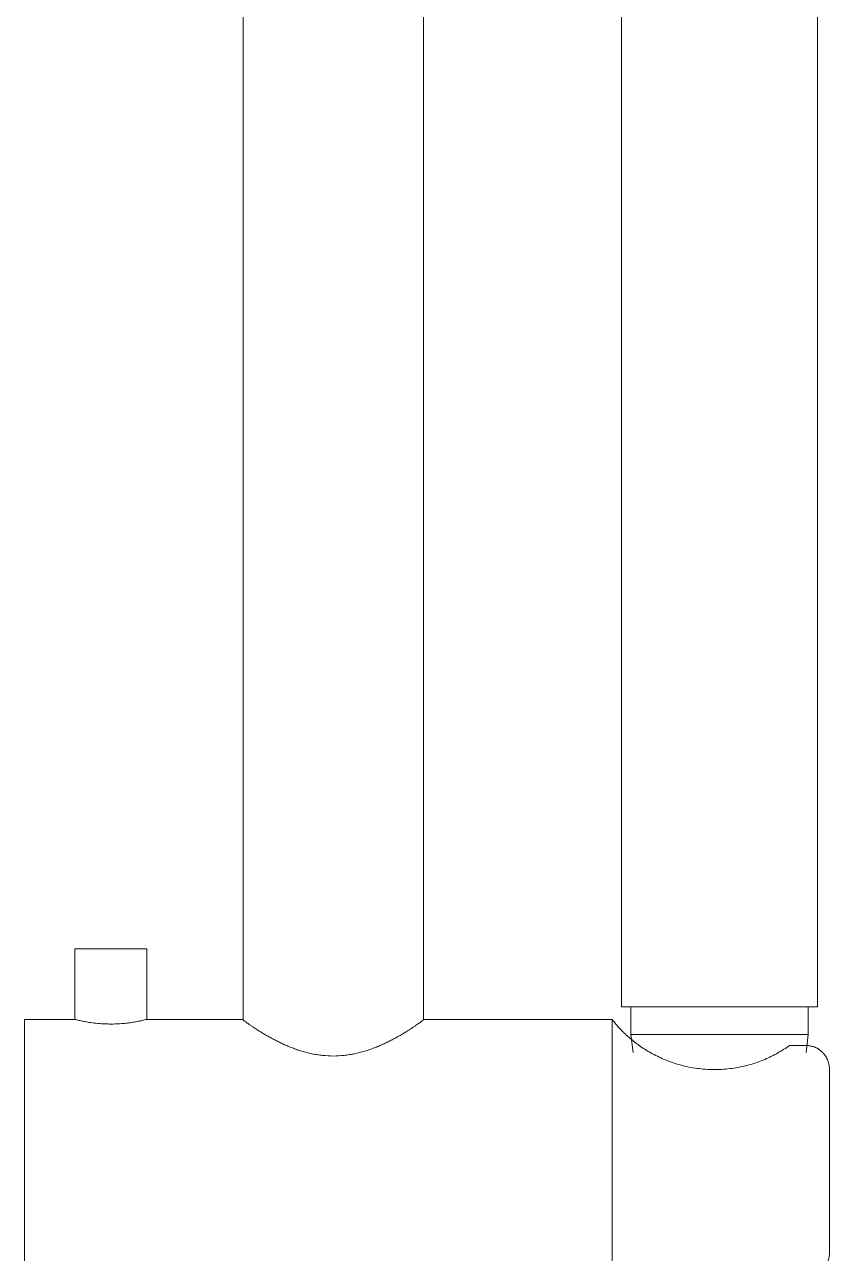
# Model space of a CAD drawing. Header units: millimetres. Extents: x -8546 to 211781, y -3000 to 31870.
# Drawn here: x 206549.3 to 206651.9, y 4556.5 to 4713.1 of the extents above; entities that cross this region are included whole.
import ezdxf

# ---------------------------------------------------------------- set-up
doc = ezdxf.new("R2010")
doc.units = ezdxf.units.MM
doc.layers.add('P-SANR-FIXT', color=6, linetype='Continuous', lineweight=9)

# ---------------------------------------------------------------- blocks, each defined once
blk = doc.blocks.new('Plumbing_Fixtures-Grohe-Allure-Rainshower_Shower_System_Wall_Mounted-12-METRIC - Allure 27 469 000-445960-D-D')
at = {"layer": 'P-SANR-FIXT'}
for p, q in [((3705.74, 5102.29), (3705.74, 4586.29)), ((3728.74, 4586.29), (3728.74, 5102.29)), ((3753.99, 4717.89), (3753.99, 4587.89)), ((3778.99, 4587.89), (3778.99, 4717.89)), ((3684.31, 4595.3), (3684.31, 4586.3)), ((3693.47, 4595.3), (3684.31, 4595.3)), ((3684.92, 4595.3), (3684.31, 4595.3)), ((3693.47, 4595.3), (3692.86, 4595.3)), ((3693.47, 4586.3), (3693.47, 4595.3)), ((3753.99, 4587.89), (3778.99, 4587.89)), ((3755.19, 4587.89), (3755.19, 4584.39)), ((3777.79, 4584.39), (3777.79, 4587.89)), ((3684.31, 4586.3), (3677.89, 4586.3)), ((3677.89, 4586.3), (3677.89, 4585.52)), ((3677.89, 4586.3), (3677.89, 4550.3)), ((3705.76, 4586.3), (3693.47, 4586.3)), ((3752.78, 4586.3), (3728.73, 4586.3)), ((3752.78, 4586.3), (3752.78, 4550.3)), ((3752.78, 4550.3), (3752.78, 4586.3)), ((3755.19, 4584.39), (3755.47, 4582.09)), ((3777.79, 4584.39), (3755.19, 4584.39)), ((3777.51, 4582.09), (3777.79, 4584.39)), ((3777.49, 4582.97), (3775.42, 4582.97)), ((3780.49, 4556.47), (3780.49, 4579.97))]:
    blk.add_line(p, q, dxfattribs=at)
for points in [[(3684.31, 4586.3), (3684.31, 4586.3), (3684.36, 4586.29), (3684.5, 4586.25), (3684.59, 4586.23)], [(3693.19, 4586.23), (3693.38, 4586.27), (3693.47, 4586.3), (3693.47, 4586.3)], [(3779.94, 4581.7), (3780.06, 4581.54), (3780.26, 4581.18), (3780.45, 4580.6), (3780.49, 4580.18), (3780.49, 4579.97)]]:
    blk.add_open_spline(points, degree=3, dxfattribs=at)
for points, knots in [([(3693.47, 4586.3), (3693.47, 4586.3), (3693.42, 4586.29), (3693.22, 4586.24), (3692.87, 4586.16), (3692.42, 4586.06), (3691.85, 4585.95), (3691.2, 4585.85), (3690.47, 4585.77), (3689.63, 4585.71), (3688.86, 4585.7), (3688.19, 4585.72), (3687.54, 4585.75), (3686.75, 4585.83), (3685.92, 4585.95), (3685.23, 4586.08), (3684.53, 4586.24), (3684.32, 4586.3), (3684.31, 4586.3)], [0, 0, 0, 0, 0.055556, 0.111111, 0.166667, 0.222222, 0.277778, 0.333333, 0.388889, 0.444444, 0.513889, 0.548611, 0.583333, 0.652778, 0.722222, 0.791667, 0.861111, 1, 1, 1, 1]), ([(3705.76, 4586.3), (3705.71, 4586.29), (3705.81, 4586.19), (3706.19, 4585.89), (3706.49, 4585.68), (3706.75, 4585.5), (3707.04, 4585.31), (3707.36, 4585.09), (3707.71, 4584.87), (3708.09, 4584.63), (3708.49, 4584.39), (3708.93, 4584.14), (3709.38, 4583.88), (3709.78, 4583.68), (3710.12, 4583.51), (3710.46, 4583.34), (3710.9, 4583.13), (3711.36, 4582.93), (3711.74, 4582.77), (3712.02, 4582.66), (3712.32, 4582.56), (3712.72, 4582.41), (3713.23, 4582.24), (3713.87, 4582.06), (3714.51, 4581.91), (3715.18, 4581.8), (3716.08, 4581.68), (3716.78, 4581.64), (3717.24, 4581.63)], [0, 0, 0, 0, 0.142857, 0.214286, 0.25, 0.285714, 0.321429, 0.357143, 0.392857, 0.428571, 0.464286, 0.5, 0.535714, 0.571429, 0.589286, 0.607143, 0.642857, 0.678571, 0.696429, 0.714286, 0.732143, 0.75, 0.785714, 0.821429, 0.857143, 0.892857, 0.928571, 1, 1, 1, 1]), ([(3717.24, 4581.63), (3717.71, 4581.64), (3718.4, 4581.68), (3719.3, 4581.8), (3719.97, 4581.91), (3720.62, 4582.06), (3721.25, 4582.24), (3721.76, 4582.41), (3722.16, 4582.56), (3722.46, 4582.66), (3722.75, 4582.77), (3723.13, 4582.93), (3723.58, 4583.13), (3724.11, 4583.39), (3724.62, 4583.63), (3725.1, 4583.88), (3725.56, 4584.14), (3725.99, 4584.39), (3726.4, 4584.63), (3726.78, 4584.87), (3727.13, 4585.09), (3727.45, 4585.31), (3727.74, 4585.5), (3727.99, 4585.68), (3728.29, 4585.89), (3728.68, 4586.19), (3728.77, 4586.29), (3728.73, 4586.3)], [0, 0, 0, 0, 0.071429, 0.107143, 0.142857, 0.178571, 0.214286, 0.25, 0.267857, 0.285714, 0.303571, 0.321429, 0.357143, 0.392857, 0.428571, 0.464286, 0.5, 0.535714, 0.571429, 0.607143, 0.642857, 0.678571, 0.714286, 0.75, 0.785714, 0.857143, 1, 1, 1, 1]), ([(3775.42, 4582.97), (3774.95, 4582.64), (3773.96, 4582.01), (3772.3, 4581.18), (3770.38, 4580.5), (3768.35, 4580.05), (3766.25, 4579.86), (3764.13, 4579.94), (3762.06, 4580.3), (3760.09, 4580.88), (3758.61, 4581.54), (3757.51, 4582.14), (3756.51, 4582.75), (3755.65, 4583.4), (3754.92, 4584.02), (3754.43, 4584.46), (3754.02, 4584.86), (3753.67, 4585.23), (3753.39, 4585.55), (3752.93, 4586.09), (3752.76, 4586.3), (3752.78, 4586.3)], [0, 0, 0, 0, 0.0625, 0.125, 0.1875, 0.25, 0.3125, 0.375, 0.4375, 0.5, 0.5625, 0.59375, 0.625, 0.6875, 0.71875, 0.75, 0.78125, 0.8125, 0.84375, 0.875, 1, 1, 1, 1]), ([(3752.78, 4586.3), (3752.77, 4586.3), (3752.83, 4586.21), (3753.14, 4585.85), (3753.56, 4585.36), (3754.02, 4584.86), (3754.29, 4584.59), (3754.44, 4584.45)], [0, 0, 0, 0, 0.0625, 0.125, 0.1875, 0.21875, 0.25, 0.25, 0.25, 0.25]), ([(3777.49, 4582.97), (3777.64, 4582.97), (3777.85, 4582.95), (3778.11, 4582.9), (3778.3, 4582.86), (3778.49, 4582.8), (3778.66, 4582.73), (3778.83, 4582.66), (3778.99, 4582.57), (3779.13, 4582.48), (3779.27, 4582.39), (3779.4, 4582.28), (3779.49, 4582.21), (3779.53, 4582.18)], [0, 0, 0, 0, 0.0714286, 0.1071429, 0.1428571, 0.1785714, 0.2142857, 0.25, 0.2857143, 0.3214286, 0.3571429, 0.3928571, 0.4285714, 0.4285714, 0.4285714, 0.4285714]), ([(3780.49, 4579.97), (3780.49, 4580.18), (3780.45, 4580.6), (3780.26, 4581.18), (3780.01, 4581.63), (3779.78, 4581.91), (3779.64, 4582.07), (3779.51, 4582.2), (3779.34, 4582.34), (3779.15, 4582.47), (3778.93, 4582.61), (3778.69, 4582.73), (3778.4, 4582.84), (3778.12, 4582.91), (3777.81, 4582.95), (3777.6, 4582.97), (3777.49, 4582.97)], [0, 0, 0, 0, 0.142857, 0.285714, 0.428571, 0.5, 0.535714, 0.571429, 0.625, 0.678571, 0.71875, 0.785714, 0.839286, 0.892857, 0.946429, 1, 1, 1, 1]), ([(3777.49, 4553.47), (3777.64, 4553.47), (3777.85, 4553.49), (3778.12, 4553.54), (3778.31, 4553.58), (3778.49, 4553.64), (3778.67, 4553.71), (3778.84, 4553.79), (3778.99, 4553.87), (3779.14, 4553.96), (3779.28, 4554.06), (3779.41, 4554.16), (3779.53, 4554.27), (3779.65, 4554.38), (3779.79, 4554.53), (3780.01, 4554.82), (3780.26, 4555.26), (3780.45, 4555.84), (3780.49, 4556.25), (3780.49, 4556.47)], [0, 0, 0, 0, 0.071429, 0.107143, 0.142857, 0.178571, 0.214286, 0.25, 0.285714, 0.321429, 0.357143, 0.392857, 0.428571, 0.464286, 0.5, 0.571429, 0.714286, 0.857143, 1, 1, 1, 1])]:
    blk.add_open_spline(points, degree=3, knots=knots, dxfattribs=at)

msp = doc.modelspace()

# ---------------------------------------------------------------- block references
at = {"layer": 'P-SANR-FIXT'}
msp.add_blockref('Plumbing_Fixtures-Grohe-Allure-Rainshower_Shower_System_Wall_Mounted-12-METRIC - Allure 27 469 000-445960-D-D', (202871.42, 0), dxfattribs=at)

doc.saveas('drawing.dxf')
